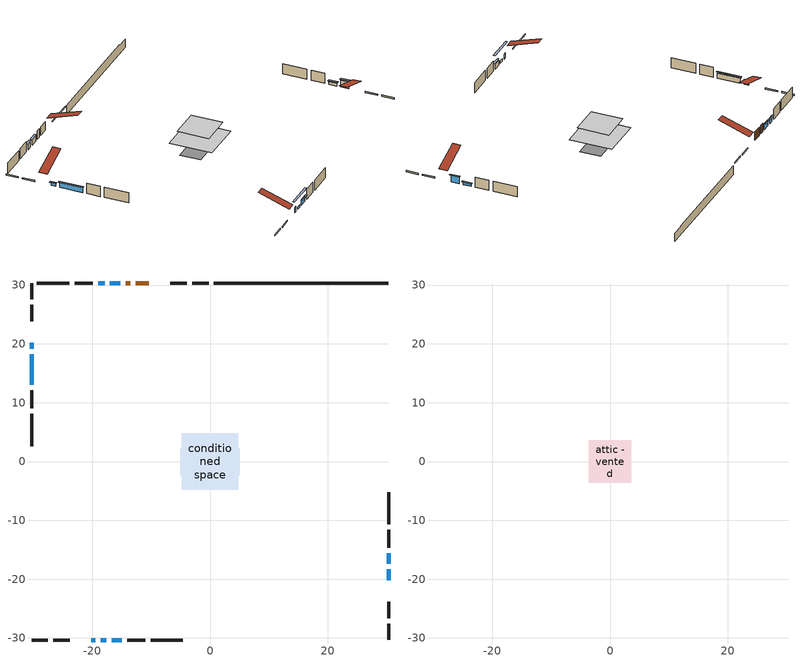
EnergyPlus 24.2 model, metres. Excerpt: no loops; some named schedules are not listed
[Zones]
conditioned space
 floor outside (Floor1 construction): -2.74,-2.74 -2.74,2.74 2.74,2.74 2.74,-2.74 z0.91
 floor adiabatic (AdiabaticFloorConstruction): -4.84,-4.84 -4.84,4.84 4.84,4.84 4.84,-4.84 z0.91
 floor foundation (Slab1 construction): -5.05,-2.37 -5.05,2.37 5.05,2.37 5.05,-2.37 z-1.25
 wall outside (RimJoist1 construction): -0.25,30.35 -3.03,30.35 / -30.35,-30.35 -27.56,-30.35 / -30.35,30.35 -30.35,27.56 / 30.35,-30.35 30.35,-27.56 z0.91:1.21
 wall outside (RimJoist2 construction): -3.96,30.35 -6.74,30.35 / -26.64,-30.35 -23.86,-30.35 / -30.35,26.64 -30.35,23.86 / 30.35,-26.64 30.35,-23.86 z0.91:1.21
 wall outside (AdiabaticWallConstruction 1): -10.44,30.35 -12.59,30.35 / -13.52,30.35 -14.35,30.35 z0.91:2.94
 wall outside (AdiabaticWallConstruction): -20.15,-30.35 -19.54,-30.35 / -17.93,30.35 -19,30.35 z0.91:2.13; -30.35,20.15 -30.35,19.14 z0.91:1.62; -18.61,-30.35 -17.67,-30.35 z0.91:1.52; 30.35,-20.15 30.35,-18.35 z0.91:2.56; 30.35,-17.42 30.35,-15.61 z0.91:1.55; -15.27,30.35 -17,30.35 / -16.74,-30.35 -15.01,-30.35 / -30.35,18.21 -30.35,13.02 z0.91:2.15
 wall outside (Wall1 construction): -19.93,30.35 -22.99,30.35 / -14.08,-30.35 -11.02,-30.35 / -30.35,12.1 -30.35,9.03 / 30.35,-14.69 30.35,-11.62 z0.91:3.35
 wall outside (Wall2 construction): -23.92,30.35 -29.42,30.35 / -10.09,-30.35 -4.6,-30.35 / -30.35,8.1 -30.35,2.61 / 30.35,-10.69 30.35,-5.2 z0.91:3.35
 wall foundation (FoundationWall1 construction): 0.68,30.35,-1.25 0.68,30.35,0.91 27.38,30.35,0.91 27.38,30.35,0.72 30.35,30.35,0.72 30.35,30.35,-1.25
 window (WindowConstruction 7): -20.15,-30.35 -19.54,-30.35 z0.91:2.13
 window (WindowConstruction 6): -30.35,20.15 -30.35,19.14 z0.91:1.62
 window (WindowConstruction 8): -18.61,-30.35 -17.67,-30.35 z0.91:1.52
 window (WindowConstruction): 30.35,-20.15 30.35,-18.35 z0.91:2.56
 window (WindowConstruction 1): 30.35,-17.42 30.35,-15.62 z0.91:1.54
 window (WindowConstruction 2): -15.27,30.35 -17,30.35 z0.91:2.15
 window (WindowConstruction 3): -17.93,30.35 -19,30.35 z0.91:2.13
 window (WindowConstruction 4): -16.74,-30.35 -15.01,-30.35 z0.91:2.15
 window (WindowConstruction 5): -30.35,18.21 -30.35,13.02 z0.91:2.15
 door (Door): -10.44,30.35 -12.59,30.35 z0.91:2.94
 door (Door 1): -13.52,30.35 -14.35,30.35 z0.91:2.94
 ceiling adiabatic (AdiabaticFloorConstruction): 4.84,-4.84 4.84,4.84 -4.84,4.84 -4.84,-4.84 z0.91
attic - vented
 floor to conditioned space (Floor2 construction Reversed): -3.59,-3.59 -3.59,3.59 3.59,3.59 3.59,-3.59 z3.35
 roof outside (Roof1 construction): -9.52,30.35,3.35 -9.52,23.35,5.68 -7.67,23.35,5.68 -7.67,30.35,3.35; -21.08,-30.35,3.35 -21.08,-23.35,5.68 -22.93,-23.35,5.68 -22.93,-30.35,3.35; -30.35,21.08,3.35 -23.35,21.08,5.68 -23.35,22.93,5.68 -30.35,22.93,3.35; 30.35,-21.08,3.35 23.35,-21.08,5.68 23.35,-22.93,5.68 30.35,-22.93,3.35
shading: -30.35,18.94 -30.35,20.35 -30.76,20.35 -30.76,18.94 z1.82; -15.03,-30.35 -21.25,-30.35 -21.25,-30.76 -15.03,-30.76 z4.16; 30.35,-18.15 30.35,-20.35 30.76,-20.35 30.76,-18.15 z2.76; 30.35,-15.41 30.35,-17.62 30.76,-17.62 30.76,-15.41 z1.75; -17.2,30.35 -15.07,30.35 -15.07,30.76 -17.2,30.76 z2.35; -19.2,30.35 -17.73,30.35 -17.73,30.76 -19.2,30.76 z2.33; -14.81,-30.35 -16.94,-30.35 -16.94,-30.76 -14.81,-30.76 z2.35; -30.35,12.82 -30.35,18.41 -30.76,18.41 -30.76,12.82 z2.35
[Building]
Building 1: Terrain=Suburbs
[Site:Location]
London AP_ON: Latitude {deg}=43.03; Longitude {deg}=-81.15; Time Zone {hr}=-5; Elevation {m}=278; Keep Site Location Information=Yes
[Site:GroundTemperature:Shallow]
3.98693, 1.93205, 1.76749, 2.74264, 6.6573, 10.5537, 13.9317, 16.0716, 16.2534, 14.513, 11.2211, 7.44421
[Site:WaterMainsTemperature]
Calculation Method=Schedule; Temperature Schedule=mains temperature schedule
[Material] Roughness=Rough; Thermal Absorptance=0.9
Name | Thickness {m} | Conductivity {W/m-K} | Density {kg/m3} | Specific Heat {J/kg-K} | Solar Absorptance | Visible Absorptance
asphalt or fiberglass shingles | 0.00635 | 0.162714 | 1121.4 | 1465.45 | 0.4 | 0.4
ceiling loosefill ins | 0.254 | 0.0480833 | 16.02 | 1046.75 | 0.7 | 0.7
ceiling stud and cavity | 0.1397 | 0.216767 | 65.682 | 1177.47 | 0.7 | 0.7
concrete 4.0 in. | 0.1016 | 1.803125 | 2242.8 | 837.4 | 0.7 | 0.7
concrete 8.0 in. | 0.2032 | 1.803125 | 2242.8 | 837.4 | 0.7 | 0.7
door material | 0.04445 | 0.327969 | 512.64 | 1214.23 | 0.7 | 0.7
door material 1 | 0.04445 | 0.188738 | 512.64 | 1214.23 | 0.7 | 0.7
exterior vertical ins | 0.0469053 | 0.029427 | 32.04 | 1214.23 | 0.7 | 0.7
floor covering | 0.0127 | 0.0433444 | 54.468 | 1339.84 | 0.6 | 0.6
floor rigid ins; rim joist rigid ins | 0.051816 | 0.029427 | 32.04 | 1214.23 | 0.7 | 0.7
floor rigid ins 1; wall rigid ins | 0.512978 | 0.029427 | 32.04 | 1214.23 | 0.7 | 0.7
floor stud and cavity | 0.1397 | 0.437853 | 92.3553 | 1139.71 | 0.7 | 0.7
floor stud and cavity 1 | 0.1397 | 1.75129 | 37.0049 | 1207.88 | 0.7 | 0.7
furniture material conditioned space 1 | 0.1524 | 0.115458 | 640.8 | 1214.23 | 0.6 | 0.6
gypsum board | 0.0127 | 0.160291 | 801 | 837.4 | 0.6 | 0.6
gypsum board 1 | 0.00254 | 0.160291 | 801 | 837.4 | 0.6 | 0.6
gypsum board 2 | 0.0127 | 0.160291 | 801 | 837.4 | 0.7 | 0.7
osb sheathing 0.5 in. | 0.0127 | 0.115458 | 512.64 | 1214.23 | 0.7 | 0.7
osb sheathing 0.75 in. | 0.01905 | 0.115458 | 512.64 | 1214.23 | 0.7 | 0.7
osb sheathing 2.0 in. | 0.0508 | 0.115458 | 512.64 | 1214.23 | 0.7 | 0.7
rim joist stud and cavity | 0.0508 | 0.0297552 | 125.044 | 1163.47 | 0.6 | 0.6
rim joist stud and cavity 1 | 0.0508 | 0.315026 | 125.044 | 1163.47 | 0.6 | 0.6
wall stud and cavity | 0.1397 | 0.601088 | 139.0536 | 1170.24 | 0.7 | 0.7
wall stud and cavity 1 | 0.0889 | 0.213734 | 50.32683 | 1063.81 | 0.7 | 0.7
wall stud and cavity 2 | 0.0889 | 0.380278 | 52.3479 | 1209.89 | 0.7 | 0.7
wall stud and cavity 3 | 0.0889 | 0.391764 | 83.0341 | 1211.67 | 0.7 | 0.7
wood siding | 0.0254 | 0.102417 | 544.68 | 1172.36 | 0.84 | 0.84
wood siding 1 | 0.00254 | 0.102417 | 544.68 | 1172.36 | 0.84 | 0.84
wood siding 2; wood siding 3; wood siding 4 | 0.0254 | 0.102417 | 544.68 | 1172.36 | 0.7 | 0.7
[WindowMaterial:SimpleGlazingSystem]
Name | U-Factor {W/m2-K} | Solar Heat Gain Coefficient
WindowMaterial | 2.89067 | 0.69
WindowMaterial 1 | 2.95313 | 0.64
WindowMaterial 2 | 2.40804 | 0.64
WindowMaterial 3 | 5.70412 | 0.75
WindowMaterial 4 | 2.03613 | 0.53
WindowMaterial 5 | 3.026374 | 0.54
WindowMaterial 6 | 2.97754 | 0.61
[Construction]
AdiabaticFloorConstruction: floor stud and cavity 1, floor rigid ins 1, osb sheathing 0.75 in., floor covering
AdiabaticWallConstruction: wood siding 3, wall rigid ins, wall stud and cavity 2, gypsum board
AdiabaticWallConstruction 1: wood siding 4, wall rigid ins, wall stud and cavity 2, gypsum board
Door: door material
Door 1: door material 1
Floor1 construction: floor stud and cavity, floor rigid ins, osb sheathing 0.75 in., floor covering
Floor2 construction Reversed: gypsum board, ceiling stud and cavity, ceiling loosefill ins
FoundationWall1 construction: concrete 8.0 in., gypsum board 2
furniture construction conditioned space 1: furniture material conditioned space 1
PartitionWallConstruction: gypsum board, wall stud and cavity 3, gypsum board
RimJoist1 construction: wood siding 2, osb sheathing 2.0 in., rim joist stud and cavity
RimJoist2 construction: wood siding 2, rim joist rigid ins, osb sheathing 2.0 in., rim joist stud and cavity 1
Roof1 construction: asphalt or fiberglass shingles
Slab1 construction: concrete 4.0 in.
Wall1 construction: wood siding, osb sheathing 0.5 in., wall stud and cavity, gypsum board
Wall2 construction: wood siding 1, wall stud and cavity 1, gypsum board 1
WindowConstruction: WindowMaterial
WindowConstruction 1: WindowMaterial 1
WindowConstruction 2; WindowConstruction 4; WindowConstruction 5: WindowMaterial 2
WindowConstruction 3: WindowMaterial 3
WindowConstruction 6: WindowMaterial 4
WindowConstruction 7: WindowMaterial 5
WindowConstruction 8: WindowMaterial 6
[Zone] Multiplier=1; Part of Total Floor Area=Yes
Name | Volume {m3}
attic - vented | 19.5582
conditioned space | 343.2
[Space]
Name | Zone | Volume {m3}
attic - vented 1 | attic - vented | 19.5582
conditioned space 1 | conditioned space | 343.2
[ZoneInfiltration:EffectiveLeakageArea]
infil attic - vented 1: Zone or Space=attic - vented 1; Schedule=Always On Discrete; Effective Air Leakage Area {cm2}=2253.38; Stack Coefficient=0.000162239; Wind Coefficient=8.60593e-06
[ZoneMixing]
whole house fan mix: Zone or Space=attic - vented; Schedule=Always On Continuous; Design Flow Rate Calculation Method=Flow/Zone; Design Flow Rate {m3/s}=0; Source Zone or Space=conditioned space
[SurfaceProperty:ExposedFoundationPerimeter]
Slab1: Exposed Perimeter Calculation Method=TotalExposedPerimeter; Total Exposed Perimeter {m}=29.668
[InternalMass] Zone or ZoneList=conditioned space; Space or SpaceList=conditioned space 1
Name | Construction | Surface Area {m2}
furniture mass conditioned space 1 | furniture construction conditioned space 1 | 68.6837
partition wall mass | PartitionWallConstruction | 171.709
[Lights]
interior lighting: Zone or ZoneList or Space or SpaceList=conditioned space 1; Schedule=interior lighting schedule; Design Level Calculation Method=LightingLevel; Lighting Level {W}=343.2; Return Air Fraction=0; Fraction Radiant=0.6; Fraction Visible=0.2; Fraction Replaceable=1
[People]
occupants: Zone or ZoneList or Space or SpaceList=conditioned space 1; Number of People Schedule=occupants schedule; Number of People Calculation Method=People; Number of People=3; Fraction Radiant=0.314171; Sensible Heat Fraction=0.56303; Activity Level Schedule=occupants activity schedule; Carbon Dioxide Generation Rate {m3/s-W}=0; Enable ASHRAE 55 Comfort Warnings=No; Mean Radiant Temperature Calculation Type=EnclosureAveraged
[ElectricEquipment] Zone or ZoneList or Space or SpaceList=conditioned space 1; Design Level Calculation Method=EquipmentLevel
Name | Schedule | Design Level {W} | Fraction Latent | Fraction Radiant | Fraction Lost
clothes dryer | clothes dryer schedule | 140.772 | 0.015 | 0.081 | 0.85
clothes washer | clothes washer schedule | 32.1985 | 0.03 | 0.162 | 0.7
cooking range | cooking range schedule | 215.147 | 0.08 | 0.432 | 0.2
dishwasher | dishwasher schedule | 66.8632 | 0.3 | 0.18 | 0.4
fridge | fridge schedule | 72.9452 | 0 | 0.6 | 0
mech vent bath fan 0 | mech vent bath fan 0 schedule | 50.2 | 0 | 0 | 1
mech vent house fan | mech vent house fan schedule | 0 | 0 | 0 | 1
mech vent house fan cfis | mech vent house fan cfis schedule | 0 | 0 | 0 | 0
misc plug loads | misc plug loads schedule | 494.7 | 0.045 | 0.513 | 0.1
whole house fan | Always On Discrete | 0 | 0 | 0 | 1
[OtherEquipment] Zone or ZoneList or Space or SpaceList=conditioned space 1; Design Level Calculation Method=EquipmentLevel
Name | Fuel Type | Schedule | Design Level {W} | Fraction Latent | Fraction Radiant | Fraction Lost
clothes dryer 1 | Electricity | clothes dryer schedule | 0 | 0.015 | 0.081 | 0.85
cooking range 1 | Electricity | cooking range schedule | 0 | 0.08 | 0.432 | 0.2
general water use latent | None | general water use schedule | 62.594 | 1 | 0 | 0
general water use sensible | None | general water use schedule | -61.6891 | 0 | 0.6 | 0
mech vent house fan latent load | None | Always On Discrete | 0 | 1 | 0 | 0
mech vent house fan sensible load | None | Always On Discrete | 0 | 0 | 0 | 0
water heater energy adjustment1 | NaturalGas | Always On Discrete | 0.01 | 0 | 0 | 1
[ZoneInfiltration:DesignFlowRate] Zone or ZoneList or Space or SpaceList=conditioned space 1; Schedule=Always On Discrete; Design Flow Rate Calculation Method=Flow/Zone; Design Flow Rate {m3/s}=0
infil flow; natural vent flow; whole house fan flow
[AvailabilityManager:Scheduled]
central ac and furnace airloop Availability Manager: Schedule=Always On Discrete
[Foundation:Kiva]
Foundation Kiva 1: Initial Indoor Air Temperature {C}=18; Wall Height Above Grade {m}=0.910011; Wall Depth Below Slab {m}=0.2032; Custom Block Material Name 1=exterior vertical ins; Custom Block Depth 1 {m}=2.16; Custom Block X Position 1 {m}=0.2159; Custom Block Z Position 1 {m}=0
[Foundation:Kiva:Settings]
Soil Conductivity {W/m-K}=0.849921; Soil Density {kg/m3}=1842.3; Soil Specific Heat {J/kg-K}=418.7; Ground Solar Absorptivity=0.9; Ground Thermal Absorptivity=0.9; Ground Surface Roughness {m}=0.03; Far-Field Width {m}=40; Deep-Ground Boundary Condition=ZeroFlux; Deep-Ground Depth {m}=40; Minimum Cell Dimension {m}=0.2; Maximum Cell Growth Coefficient=3; Simulation Timestep=Timestep
[Exterior:Lights]
exterior lighting: Schedule=exterior lighting schedule; Design Level {W}=75.6
[EnergyManagementSystem:GlobalVariable]
central_ac_and_furnace_airloop_Fan_RTF
infil_program_Qfan
infil_program_Qinf
natural_vent_program_Qnv
natural_vent_program_Qwhf
[EnergyManagementSystem:Sensor]
Name | Output:Variable or Output:Meter Index Key | Output:Variable or Output:Meter
airflow_gain | infil flow | Infiltration Sensible Heat Gain Energy
airflow_gain_1 | natural vent flow | Infiltration Sensible Heat Gain Energy
airflow_gain_2 | whole house fan flow | Infiltration Sensible Heat Gain Energy
airflow_loss | infil flow | Infiltration Sensible Heat Loss Energy
airflow_loss_1 | natural vent flow | Infiltration Sensible Heat Loss Energy
airflow_loss_2 | whole house fan flow | Infiltration Sensible Heat Loss Energy
clg_load_cond |  | Cooling:EnergyTransfer:Zone:CONDITIONED SPACE
clg_sp_s; clg_sp_s_1 | cooling setpoint | Schedule Value
clothes_dryer_exhaust_0_sch_s | clothes dryer exhaust 0 schedule | Schedule Value
cool_season | cooling season schedule | Schedule Value
htg_load_cond |  | Heating:EnergyTransfer:Zone:CONDITIONED SPACE
htg_sp_s; htg_sp_s_1 | heating setpoint | Schedule Value
ig_ee_conv | clothes dryer | Electric Equipment Convective Heating Energy
ig_ee_conv_2 | cooking range | Electric Equipment Convective Heating Energy
ig_ee_conv_4 | fridge | Electric Equipment Convective Heating Energy
ig_ee_conv_5 | misc plug loads | Electric Equipment Convective Heating Energy
ig_ee_conv_6 | whole house fan | Electric Equipment Convective Heating Energy
ig_ee_rad | clothes dryer | Electric Equipment Radiant Heating Energy
ig_ee_rad_2 | cooking range | Electric Equipment Radiant Heating Energy
ig_ee_rad_4 | fridge | Electric Equipment Radiant Heating Energy
ig_ee_rad_5 | misc plug loads | Electric Equipment Radiant Heating Energy
ig_ee_rad_6 | whole house fan | Electric Equipment Radiant Heating Energy
ig_lgt_conv | interior lighting | Lights Convective Heating Energy
ig_lgt_rad | interior lighting | Lights Radiant Heating Energy
ig_lgt_vis | interior lighting | Lights Visible Radiation Heating Energy
ig_oe_conv | clothes dryer 1 | Other Equipment Convective Heating Energy
ig_oe_conv_1 | cooking range 1 | Other Equipment Convective Heating Energy
ig_oe_conv_2 | general water use latent | Other Equipment Convective Heating Energy
ig_oe_conv_3 | general water use sensible | Other Equipment Convective Heating Energy
ig_oe_conv_4 | water heater energy adjustment1 | Other Equipment Convective Heating Energy
ig_oe_rad | clothes dryer 1 | Other Equipment Radiant Heating Energy
ig_oe_rad_1 | cooking range 1 | Other Equipment Radiant Heating Energy
ig_oe_rad_2 | general water use latent | Other Equipment Radiant Heating Energy
ig_oe_rad_3 | general water use sensible | Other Equipment Radiant Heating Energy
ig_oe_rad_4 | water heater energy adjustment1 | Other Equipment Radiant Heating Energy
ig_ppl_conv | occupants | People Convective Heating Energy
ig_ppl_rad | occupants | People Radiant Heating Energy
im_conv | furniture mass conditioned space 1 | Surface Inside Face Convection Heat Gain Energy
im_conv_1 | partition wall mass | Surface Inside Face Convection Heat Gain Energy
im_ig | furniture mass conditioned space 1 | Surface Inside Face Internal Gains Radiation Heat Gain Energy
im_ig_1 | partition wall mass | Surface Inside Face Internal Gains Radiation Heat Gain Energy
im_lgt | furniture mass conditioned space 1 | Surface Inside Face Lights Radiation Heat Gain Energy
im_lgt_1 | partition wall mass | Surface Inside Face Lights Radiation Heat Gain Energy
im_sol | furniture mass conditioned space 1 | Surface Inside Face Solar Radiation Heat Gain Energy
im_sol_1 | partition wall mass | Surface Inside Face Solar Radiation Heat Gain Energy
im_surf | furniture mass conditioned space 1 | Surface Inside Face Net Surface Thermal Radiation Heat Gain Energy
im_surf_1 | partition wall mass | Surface Inside Face Net Surface Thermal Radiation Heat Gain Energy
mech_vent_bath_fan_0_sch_s | mech vent bath fan 0 schedule | Schedule Value
mv_conv | mech vent bath fan 0 | Electric Equipment Convective Heating Energy
mv_conv_1 | mech vent house fan | Electric Equipment Convective Heating Energy
mv_conv_2 | mech vent house fan cfis | Electric Equipment Convective Heating Energy
mv_conv_3 | mech vent house fan latent load | Other Equipment Convective Heating Energy
mv_conv_4 | mech vent house fan sensible load | Other Equipment Convective Heating Energy
mv_rad | mech vent bath fan 0 | Electric Equipment Radiant Heating Energy
mv_rad_1 | mech vent house fan | Electric Equipment Radiant Heating Energy
mv_rad_2 | mech vent house fan cfis | Electric Equipment Radiant Heating Energy
mv_rad_3 | mech vent house fan latent load | Other Equipment Radiant Heating Energy
mv_rad_4 | mech vent house fan sensible load | Other Equipment Radiant Heating Energy
natural_vent_s | natural vent schedule | Schedule Value
out_pb_s |  | Site Outdoor Air Barometric Pressure
out_wt_s |  | Site Outdoor Air Humidity Ratio
site_vw_s |  | Site Wind Speed
ss_back_out | Window1 | Surface Window Shortwave from Zone Back Out Window Heat Transfer Rate
ss_back_out_1 | Window12 | Surface Window Shortwave from Zone Back Out Window Heat Transfer Rate
ss_back_out_2 | Window13 | Surface Window Shortwave from Zone Back Out Window Heat Transfer Rate
ss_back_out_3 | Window4 | Surface Window Shortwave from Zone Back Out Window Heat Transfer Rate
ss_back_out_4 | Window5 | Surface Window Shortwave from Zone Back Out Window Heat Transfer Rate
ss_back_out_5 | Window6 | Surface Window Shortwave from Zone Back Out Window Heat Transfer Rate
ss_back_out_6 | Window7 | Surface Window Shortwave from Zone Back Out Window Heat Transfer Rate
ss_back_out_7 | Window8 | Surface Window Shortwave from Zone Back Out Window Heat Transfer Rate
ss_back_out_8 | Window9 | Surface Window Shortwave from Zone Back Out Window Heat Transfer Rate
ss_conv | Door1 | Surface Inside Face Convection Heat Gain Energy
ss_conv_1 | Door2 | Surface Inside Face Convection Heat Gain Energy
ss_conv_10 | Window9 | Surface Inside Face Convection Heat Gain Energy
ss_conv_2 | Window1 | Surface Inside Face Convection Heat Gain Energy
ss_conv_3 | Window12 | Surface Inside Face Convection Heat Gain Energy
ss_conv_4 | Window13 | Surface Inside Face Convection Heat Gain Energy
ss_conv_5 | Window4 | Surface Inside Face Convection Heat Gain Energy
ss_conv_6 | Window5 | Surface Inside Face Convection Heat Gain Energy
ss_conv_7 | Window6 | Surface Inside Face Convection Heat Gain Energy
ss_conv_8 | Window7 | Surface Inside Face Convection Heat Gain Energy
ss_conv_9 | Window8 | Surface Inside Face Convection Heat Gain Energy
ss_ig | Door1 | Surface Inside Face Internal Gains Radiation Heat Gain Energy
ss_ig_1 | Door2 | Surface Inside Face Internal Gains Radiation Heat Gain Energy
ss_ig_10 | Window9 | Surface Inside Face Internal Gains Radiation Heat Gain Energy
ss_ig_2 | Window1 | Surface Inside Face Internal Gains Radiation Heat Gain Energy
ss_ig_3 | Window12 | Surface Inside Face Internal Gains Radiation Heat Gain Energy
ss_ig_4 | Window13 | Surface Inside Face Internal Gains Radiation Heat Gain Energy
ss_ig_5 | Window4 | Surface Inside Face Internal Gains Radiation Heat Gain Energy
ss_ig_6 | Window5 | Surface Inside Face Internal Gains Radiation Heat Gain Energy
ss_ig_7 | Window6 | Surface Inside Face Internal Gains Radiation Heat Gain Energy
ss_ig_8 | Window7 | Surface Inside Face Internal Gains Radiation Heat Gain Energy
ss_ig_9 | Window8 | Surface Inside Face Internal Gains Radiation Heat Gain Energy
ss_lgt | Door1 | Surface Inside Face Lights Radiation Heat Gain Energy
ss_lgt_1 | Door2 | Surface Inside Face Lights Radiation Heat Gain Energy
ss_sol | Door1 | Surface Inside Face Solar Radiation Heat Gain Energy
ss_sol_1 | Door2 | Surface Inside Face Solar Radiation Heat Gain Energy
ss_surf | Door1 | Surface Inside Face Net Surface Thermal Radiation Heat Gain Energy
ss_surf_1 | Door2 | Surface Inside Face Net Surface Thermal Radiation Heat Gain Energy
ss_surf_10 | Window9 | Surface Inside Face Net Surface Thermal Radiation Heat Gain Energy
ss_surf_2 | Window1 | Surface Inside Face Net Surface Thermal Radiation Heat Gain Energy
ss_surf_3 | Window12 | Surface Inside Face Net Surface Thermal Radiation Heat Gain Energy
ss_surf_4 | Window13 | Surface Inside Face Net Surface Thermal Radiation Heat Gain Energy
ss_surf_5 | Window4 | Surface Inside Face Net Surface Thermal Radiation Heat Gain Energy
ss_surf_6 | Window5 | Surface Inside Face Net Surface Thermal Radiation Heat Gain Energy
ss_surf_7 | Window6 | Surface Inside Face Net Surface Thermal Radiation Heat Gain Energy
ss_surf_8 | Window7 | Surface Inside Face Net Surface Thermal Radiation Heat Gain Energy
ss_surf_9 | Window8 | Surface Inside Face Net Surface Thermal Radiation Heat Gain Energy
ss_trans_in | Window1 | Surface Window Transmitted Solar Radiation Rate
ss_trans_in_1 | Window12 | Surface Window Transmitted Solar Radiation Rate
ss_trans_in_2 | Window13 | Surface Window Transmitted Solar Radiation Rate
ss_trans_in_3 | Window4 | Surface Window Transmitted Solar Radiation Rate
ss_trans_in_4 | Window5 | Surface Window Transmitted Solar Radiation Rate
ss_trans_in_5 | Window6 | Surface Window Transmitted Solar Radiation Rate
ss_trans_in_6 | Window7 | Surface Window Transmitted Solar Radiation Rate
ss_trans_in_7 | Window8 | Surface Window Transmitted Solar Radiation Rate
ss_trans_in_8 | Window9 | Surface Window Transmitted Solar Radiation Rate
ss_trans_out | Window1 | Surface Inside Face Initial Transmitted Diffuse Transmitted Out Window Solar Radiation Rate
ss_trans_out_1 | Window12 | Surface Inside Face Initial Transmitted Diffuse Transmitted Out Window Solar Radiation Rate
ss_trans_out_2 | Window13 | Surface Inside Face Initial Transmitted Diffuse Transmitted Out Window Solar Radiation Rate
ss_trans_out_3 | Window4 | Surface Inside Face Initial Transmitted Diffuse Transmitted Out Window Solar Radiation Rate
ss_trans_out_4 | Window5 | Surface Inside Face Initial Transmitted Diffuse Transmitted Out Window Solar Radiation Rate
ss_trans_out_5 | Window6 | Surface Inside Face Initial Transmitted Diffuse Transmitted Out Window Solar Radiation Rate
ss_trans_out_6 | Window7 | Surface Inside Face Initial Transmitted Diffuse Transmitted Out Window Solar Radiation Rate
ss_trans_out_7 | Window8 | Surface Inside Face Initial Transmitted Diffuse Transmitted Out Window Solar Radiation Rate
ss_trans_out_8 | Window9 | Surface Inside Face Initial Transmitted Diffuse Transmitted Out Window Solar Radiation Rate
s_conv | Floor1 | Surface Inside Face Convection Heat Gain Energy
s_conv_1 | Floor2 | Surface Inside Face Convection Heat Gain Energy
s_conv_10 | RimJoist2:180 | Surface Inside Face Convection Heat Gain Energy
s_conv_11 | RimJoist2:270 | Surface Inside Face Convection Heat Gain Energy
s_conv_12 | RimJoist2:90 | Surface Inside Face Convection Heat Gain Energy
s_conv_13 | Slab1 | Surface Inside Face Convection Heat Gain Energy
s_conv_14 | Wall1:0 | Surface Inside Face Convection Heat Gain Energy
s_conv_15 | Wall1:180 | Surface Inside Face Convection Heat Gain Energy
s_conv_16 | Wall1:270 | Surface Inside Face Convection Heat Gain Energy
s_conv_17 | Wall1:90 | Surface Inside Face Convection Heat Gain Energy
s_conv_18 | Wall2:0 | Surface Inside Face Convection Heat Gain Energy
s_conv_19 | Wall2:180 | Surface Inside Face Convection Heat Gain Energy
s_conv_2 | FoundationWall1 | Surface Inside Face Convection Heat Gain Energy
s_conv_20 | Wall2:270 | Surface Inside Face Convection Heat Gain Energy
s_conv_21 | Wall2:90 | Surface Inside Face Convection Heat Gain Energy
s_conv_3 | inferred conditioned ceiling | Surface Inside Face Convection Heat Gain Energy
s_conv_4 | inferred conditioned floor | Surface Inside Face Convection Heat Gain Energy
s_conv_5 | RimJoist1:0 | Surface Inside Face Convection Heat Gain Energy
s_conv_6 | RimJoist1:180 | Surface Inside Face Convection Heat Gain Energy
s_conv_7 | RimJoist1:270 | Surface Inside Face Convection Heat Gain Energy
s_conv_8 | RimJoist1:90 | Surface Inside Face Convection Heat Gain Energy
s_conv_9 | RimJoist2:0 | Surface Inside Face Convection Heat Gain Energy
s_ig | Floor1 | Surface Inside Face Internal Gains Radiation Heat Gain Energy
s_ig_1 | Floor2 | Surface Inside Face Internal Gains Radiation Heat Gain Energy
s_ig_10 | RimJoist2:180 | Surface Inside Face Internal Gains Radiation Heat Gain Energy
s_ig_11 | RimJoist2:270 | Surface Inside Face Internal Gains Radiation Heat Gain Energy
s_ig_12 | RimJoist2:90 | Surface Inside Face Internal Gains Radiation Heat Gain Energy
